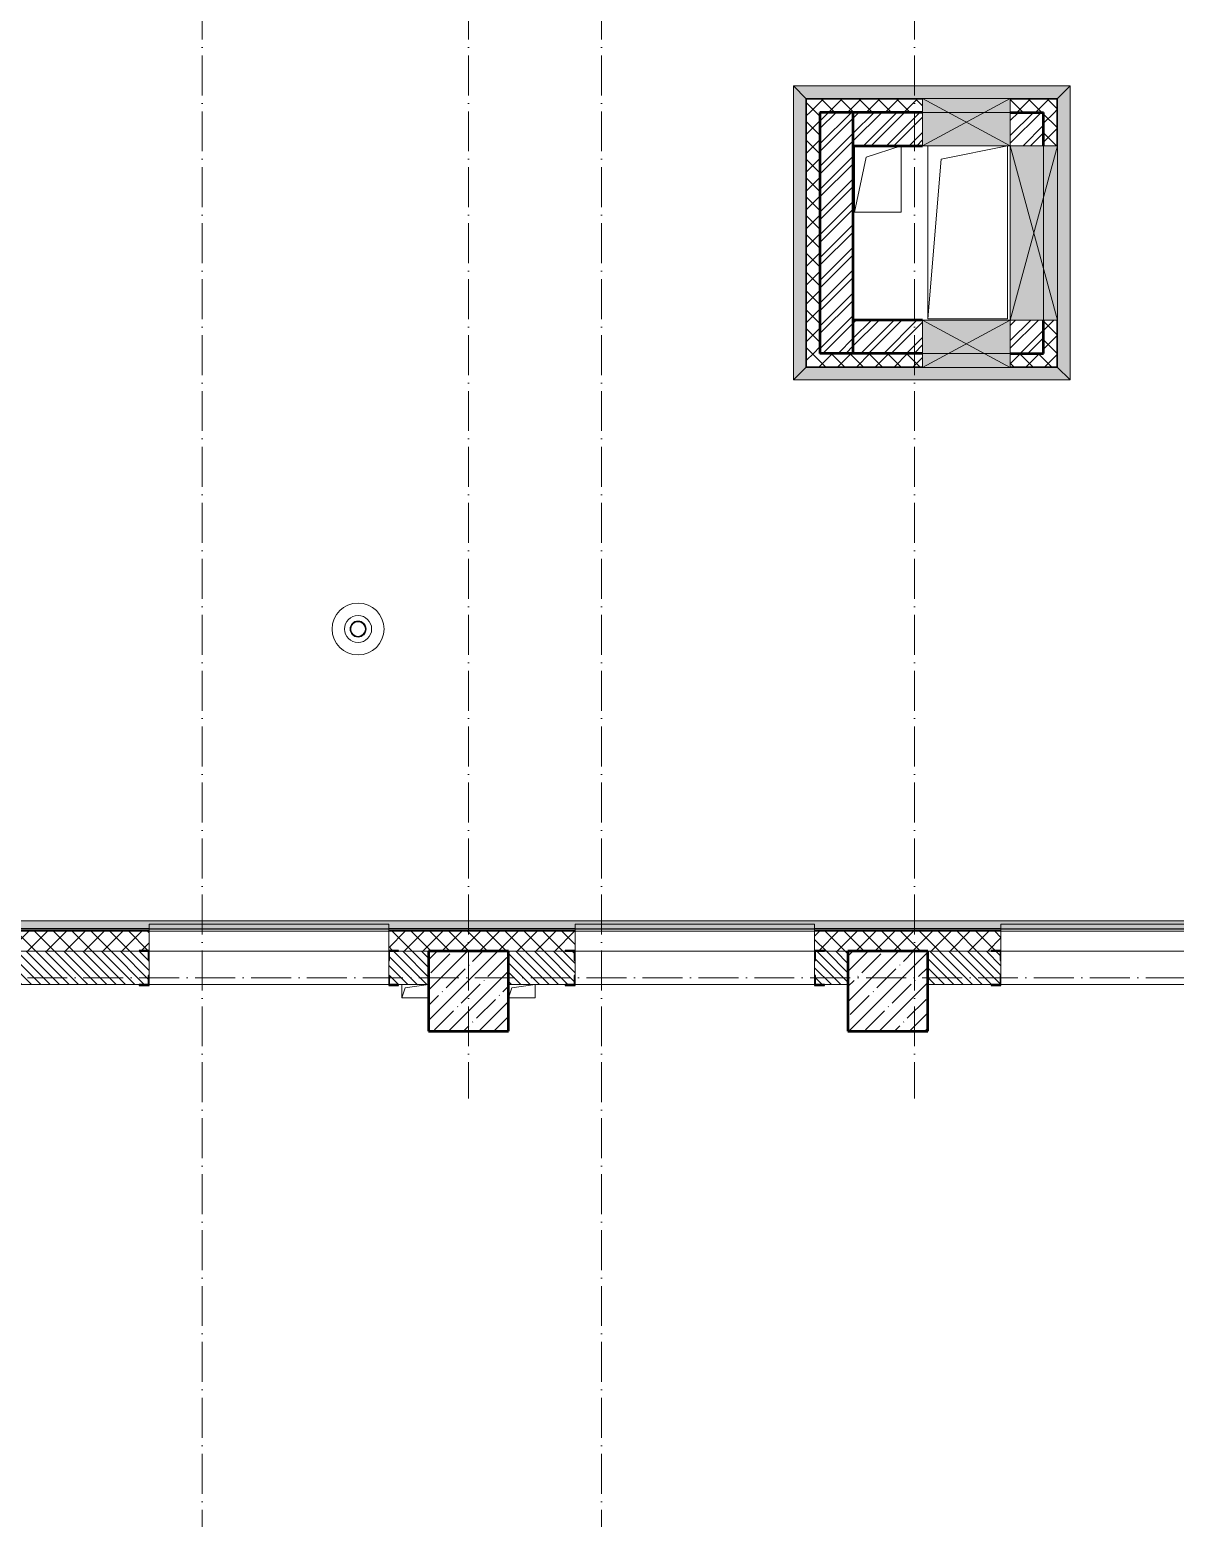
# Model space of a CAD drawing. Header units: millimetres. Extents: x -136833 to 49383, y -8033 to 344618.
# Drawn here: x -105781 to -97175, y 309319 to 320498 of the extents above; entities that cross this region are included whole.
import ezdxf

# ---------------------------------------------------------------- set-up
doc = ezdxf.new("R2010")
doc.units = ezdxf.units.MM
doc.linetypes.add('50_200_ШТРИХ_1Т_ш5_п1_п1_', pattern=[700, 500, -100, 0, -100])
for name, color, linetype, lineweight in [('A-DETL-GENF-OTLN', 7, 'Continuous', 9), ('A-FLOR-____-OTLN', 7, 'Continuous', 9), ('A-GENM-____-MCUT', 7, 'Continuous', 25), ('A-GENM-____-OTLN', 7, 'Continuous', 9), ('A-GENM-____-OTLN-1', 7, 'Continuous', 25), ('A-GLAZ-____-OTLN', 7, 'Continuous', 9), ('A-WALL-____-MCUT', 7, 'Continuous', 13), ('A-WALL-____-MCUT-1', 7, 'Continuous', 9), ('A-WALL-____-MCUT-2', 7, 'Continuous', 50), ('A-WALL-____-OTLN', 7, 'Continuous', 9), ('A-WALL-____-PATT-1', 7, 'Continuous', 9), ('A-WALL-FNSH-MCUT-1', 7, 'Continuous', 9), ('S-COLS-____-MCUT', 7, 'Continuous', 50), ('S-COLS-____-OTLN', 7, 'Continuous', 9), ('S-GRID-____-OTLN-1', 7, '50_200_ШТРИХ_1Т_ш5_п1_п1_', 9)]:
    doc.layers.add(name, color=color, linetype=linetype, lineweight=lineweight)
doc.layers.add('A-GLAZ-____-OTLN-1', color=7, linetype='Continuous', lineweight=9, true_color=0xc0c0c0)
pattern_1 = [(45, (-131434.41, 245796.49), (-70.71068, 70.71068), []), (135, (-131434.41, 245796.49), (-70.71068, -70.71068), [])]
pattern_2 = [(135, (-131434.413, 245796.486), (-35.35534, -35.35534), [])]
pattern_3 = [(45, (-131434.41, 245796.49), (-85.53659, 85.53659), []), (45, (-131377.39, 245796.49), (-85.53659, 85.53659), [])]

# ---------------------------------------------------------------- blocks, each defined once
blk = doc.blocks.new('BSC_Колонна _Прямоугольная - 600х600-V51-АР1_План отверстий 2 этажа в осях 1-64_Ю-ЯЯ')
at = {"layer": 'S-COLS-____-OTLN'}
h = blk.add_hatch(dxfattribs=at)
h.set_pattern_fill('FP_61', color=256, style=0, pattern_type=2)
h.set_pattern_definition([(45, (-28950, -67481.04), (-114.04925, 114.04925), []), (45, (-28835.95, -67481.04), (-114.04925, 114.04925), [201.613, -40.323, 3.353, -36.97])])
h.paths.add_polyline_path([(-300, -300), (300, -300), (300, 300), (-300, 300), (-300, 237)], flags=0)
at = {"layer": 'S-COLS-____-MCUT'}
for p, q in [((300, 300), (-300, 300)), ((-300, 300), (-300, -300)), ((300, -300), (300, 300)), ((-300, -300), (300, -300))]:
    blk.add_line(p, q, dxfattribs=at)
blk = doc.blocks.new('BSC_Колонна _Прямоугольная - 600х600-V89-АР1_План отверстий 2 этажа в осях 1-64_Ю-ЯЯ')
at = {"layer": 'S-COLS-____-OTLN'}
h = blk.add_hatch(dxfattribs=at)
h.set_pattern_fill('FP_102', color=256, style=0, pattern_type=2)
h.set_pattern_definition([(45, (-32100, -67481.04), (-114.04925, 114.04925), []), (45, (-31985.95, -67481.04), (-114.04925, 114.04925), [201.613, -40.323, 3.353, -36.97])])
h.paths.add_polyline_path([(-300, -300), (300, -300), (300, 300), (-300, 300)], flags=0)
at = {"layer": 'S-COLS-____-MCUT'}
for p, q in [((300, 300), (-300, 300)), ((-300, 300), (-300, -300)), ((300, -300), (300, 300)), ((-300, -300), (300, -300))]:
    blk.add_line(p, q, dxfattribs=at)
blk = doc.blocks.new('Отлив_СКБ - Отлив витража_СФТК-31884011-АР1_План отверстий 2 этажа в осях 1-64_Ю-ЯЯ')
at = {"layer": 'A-GLAZ-____-OTLN-1'}
for points in [[(1800, 2), (1800, 37), (0, 37), (0, 2), (1715, 2)], [(1715, 0), (1800, 0), (1800, 2), (0, 2), (0, 0)]]:
    blk.add_hatch(color=256, dxfattribs=at).paths.add_polyline_path(points, flags=0)
at = {"layer": 'A-GLAZ-____-OTLN'}
for p, q in [((0, 3), (0, 37)), ((1800, 37), (0, 37)), ((0, 2), (1800, 2)), ((1800, 37), (1800, 3)), ((1800, 0), (0, 0))]:
    blk.add_line(p, q, dxfattribs=at)
blk = doc.blocks.new('Фахверк_СКБ_Уголок - 250_1500-27508688-АР1_План отверстий 2 этажа в осях 1-64_Ю-ЯЯ')
at = {"layer": 'A-GENM-____-MCUT'}
for p, q in [((200, 181), (125, 181)), ((125, 181), (125, 106)), ((131, 106), (131, 175)), ((131, 175), (200, 175)), ((200, 175), (200, 181)), ((125, 106), (131, 106)), ((131, -6), (125, -6)), ((125, -6), (125, -81)), ((125, -81), (200, -81)), ((131, -75), (131, -6)), ((200, -75), (131, -75)), ((200, -81), (200, -75))]:
    blk.add_line(p, q, dxfattribs=at)
blk = doc.blocks.new('Фахверк_СКБ_Уголок - 250_1500-27508690-АР1_План отверстий 2 этажа в осях 1-64_Ю-ЯЯ')
at = {"layer": 'A-GENM-____-MCUT'}
for p, q in [((125, 181), (50, 181)), ((50, 181), (50, 175)), ((50, 175), (119, 175)), ((119, 175), (119, 106)), ((125, 106), (125, 181)), ((119, 106), (125, 106)), ((119, -75), (50, -75)), ((50, -75), (50, -81)), ((50, -81), (125, -81)), ((125, -6), (119, -6)), ((119, -6), (119, -75)), ((125, -81), (125, -6))]:
    blk.add_line(p, q, dxfattribs=at)
blk = doc.blocks.new('Фахверк_СКБ_Уголок - 250_1500-27504248-АР1_План отверстий 2 этажа в осях 1-64_Ю-ЯЯ')
at = {"layer": 'A-GENM-____-MCUT'}
for p, q in [((200, 181), (125, 181)), ((125, 181), (125, 106)), ((131, 106), (131, 175)), ((131, 175), (200, 175)), ((200, 175), (200, 181)), ((125, 106), (131, 106)), ((131, -6), (125, -6)), ((125, -6), (125, -81)), ((125, -81), (200, -81)), ((131, -75), (131, -6)), ((200, -75), (131, -75)), ((200, -81), (200, -75))]:
    blk.add_line(p, q, dxfattribs=at)
blk = doc.blocks.new('Фахверк_СКБ_Уголок - 250_1500-27508739-АР1_План отверстий 2 этажа в осях 1-64_Ю-ЯЯ')
at = {"layer": 'A-GENM-____-MCUT'}
for p, q in [((125, 181), (50, 181)), ((50, 181), (50, 175)), ((50, 175), (119, 175)), ((119, 175), (119, 106)), ((125, 106), (125, 181)), ((119, 106), (125, 106)), ((119, -75), (50, -75)), ((50, -75), (50, -81)), ((50, -81), (125, -81)), ((125, -6), (119, -6)), ((119, -6), (119, -75)), ((125, -81), (125, -6))]:
    blk.add_line(p, q, dxfattribs=at)
blk = doc.blocks.new('Кровельный аэратор - 143_Кровельный аэратор-15605992-АР1_План отверстий 2 этажа в осях 1-64_Ю-ЯЯ')
at = {"layer": 'A-GENM-____-OTLN'}
for radius, start, end in [(195, 360, 180), (195, 180, 360), (102, 360, 180), (102, 180, 360), (60, 360, 180), (60, 180, 360), (55, 360, 180), (55, 180, 360)]:
    blk.add_arc((0, 0), radius, start, end, dxfattribs=at)
blk = doc.blocks.new('AR_Отверстие прямоугольное _в плите_ - AR_Отверстие прямоугольное _в плите_-V173-АР1_План отверстий 2 этажа в осях 1-64_Ю-ЯЯ')
at = {"layer": 'A-GENM-____-OTLN'}
for p, q in [((-100, 50), (-100, -50)), ((-100, -50), (-75, 25)), ((-75, 25), (100, 50)), ((-100, -50), (100, -50))]:
    blk.add_line(p, q, dxfattribs=at)
blk = doc.blocks.new('AR_Отверстие прямоугольное _в плите_ - AR_Отверстие прямоугольное _в плите_-V164-АР1_План отверстий 2 этажа в осях 1-64_Ю-ЯЯ')
at = {"layer": 'A-GENM-____-OTLN'}
for p, q in [((-100, -50), (-75, 25)), ((-75, 25), (100, 50)), ((100, -50), (100, 50)), ((-100, -50), (100, -50))]:
    blk.add_line(p, q, dxfattribs=at)
blk = doc.blocks.new('AR_Отверстие прямоугольное _в плите_ - AR_Отверстие прямоугольное _в плите_-30552544-АР1_План отверстий 2 этажа в осях 1-64_Ю-ЯЯ')
at = {"layer": 'A-GENM-____-OTLN'}
for p, q in [((300, 650), (-300, 650)), ((-300, 650), (-300, -650)), ((-200, 550), (300, 650)), ((300, -650), (300, 650)), ((-300, -650), (-200, 550)), ((-300, -650), (300, -650))]:
    blk.add_line(p, q, dxfattribs=at)
blk = doc.blocks.new('AR_Отверстие прямоугольное _в плите_ - AR_Отверстие прямоугольное _в плите_-V194-АР1_План отверстий 2 этажа в осях 1-64_Ю-ЯЯ')
at = {"layer": 'A-GENM-____-OTLN'}
for p, q in [((175, 250), (-175, 250)), ((-175, 250), (-175, -250)), ((-87, 163), (175, 250)), ((175, -250), (175, 250)), ((-175, -250), (-87, 163)), ((-175, -250), (175, -250))]:
    blk.add_line(p, q, dxfattribs=at)
blk = doc.blocks.new('AR_Отверстие прямоугольное _в стене__БезПР - AR_Отверстие прямоугольное _в стене__БезПР-32490818-АР1_План отверстий 2 этажа в осях 1-64_Ю-ЯЯ')
at = {"layer": 'A-GLAZ-____-OTLN'}
blk.add_hatch(color=256, dxfattribs=at).paths.add_polyline_path([(655, -20), (655, 230), (-655, 230), (-655, -125), (655, -125)], flags=0)
at = {"layer": 'A-DETL-GENF-OTLN'}
for p, q in [((-655, -125), (-655, 230)), ((-655, 230), (655, 230)), ((655, 230), (-655, -125)), ((-655, 230), (655, -125)), ((655, 230), (-655, 230)), ((-655, 230), (-655, -125)), ((655, 230), (655, -125)), ((655, -125), (655, 230)), ((655, -125), (-655, -125)), ((-655, -125), (655, -125))]:
    blk.add_line(p, q, dxfattribs=at)
at = {"layer": 'A-GLAZ-____-OTLN'}
blk.add_line((655, 125), (-655, 125), dxfattribs=at)
blk = doc.blocks.new('AR_Отверстие прямоугольное _в стене__БезПР - AR_Отверстие прямоугольное _в стене__БезПР-32490844-АР1_План отверстий 2 этажа в осях 1-64_Ю-ЯЯ')
at = {"layer": 'A-GLAZ-____-OTLN'}
blk.add_hatch(color=256, dxfattribs=at).paths.add_polyline_path([(-330, 125), (-330, -230), (330, -230), (330, 125), (6, 125)], flags=0)
at = {"layer": 'A-DETL-GENF-OTLN'}
for p, q in [((330, 125), (-330, 125)), ((-330, 125), (-330, -230)), ((330, -230), (-330, 125)), ((-330, -230), (330, 125)), ((-330, 125), (330, 125)), ((-330, -230), (-330, 125)), ((330, -230), (330, 125)), ((330, 125), (330, -230)), ((-330, -230), (330, -230)), ((330, -230), (-330, -230))]:
    blk.add_line(p, q, dxfattribs=at)
at = {"layer": 'A-GLAZ-____-OTLN'}
blk.add_line((330, -125), (-330, -125), dxfattribs=at)
blk = doc.blocks.new('AR_Отверстие прямоугольное _в стене__БезПР - AR_Отверстие прямоугольное _в стене__БезПР-32490823-АР1_План отверстий 2 этажа в осях 1-64_Ю-ЯЯ')
at = {"layer": 'A-GLAZ-____-OTLN'}
blk.add_hatch(color=256, dxfattribs=at).paths.add_polyline_path([(6, 230), (-330, 230), (-330, -125), (330, -125), (330, 230)], flags=0)
at = {"layer": 'A-DETL-GENF-OTLN'}
for p, q in [((-330, -125), (-330, 230)), ((-330, 230), (330, 230)), ((330, 230), (-330, -125)), ((-330, 230), (330, -125)), ((330, 230), (-330, 230)), ((-330, 230), (-330, -125)), ((330, 230), (330, -125)), ((330, -125), (330, 230)), ((330, -125), (-330, -125)), ((-330, -125), (330, -125))]:
    blk.add_line(p, q, dxfattribs=at)
at = {"layer": 'A-GLAZ-____-OTLN'}
blk.add_line((330, 125), (-330, 125), dxfattribs=at)
blk = doc.blocks.new('Отлив_СКБ1 - Отлив_Шахты-32492619-АР1_План отверстий 2 этажа в осях 1-64_Ю-ЯЯ')
at = {"layer": 'A-GLAZ-____-OTLN-1'}
blk.add_hatch(color=256, dxfattribs=at).paths.add_polyline_path([(1783, 103), (1879, 199), (-199, 199), (-103, 103), (-103, 105), (1783, 105)], flags=0)
at = {"layer": 'A-GLAZ-____-OTLN'}
for p, q in [((-103, 103), (-199, 199)), ((1879, 199), (-199, 199)), ((1879, 199), (1783, 103))]:
    blk.add_line(p, q, dxfattribs=at)
blk = doc.blocks.new('Отлив_СКБ1 - Отлив_Шахты-32497784-АР1_План отверстий 2 этажа в осях 1-64_Ю-ЯЯ')
at = {"layer": 'A-GLAZ-____-OTLN-1'}
blk.add_hatch(color=256, dxfattribs=at).paths.add_polyline_path([(2009, 199), (-199, 199), (-103, 103), (-103, 105), (1913, 105), (1913, 103), (1915, 105)], flags=0)
at = {"layer": 'A-GLAZ-____-OTLN'}
for p, q in [((-103, 103), (-199, 199)), ((2009, 199), (-199, 199)), ((2009, 199), (1913, 103))]:
    blk.add_line(p, q, dxfattribs=at)
blk = doc.blocks.new('Отлив_СКБ1 - Отлив_Фасады на кровле-32719942-АР1_План отверстий 2 этажа в осях 1-64_Ю-ЯЯ')
at = {"layer": 'A-GLAZ-____-OTLN-1'}
blk.add_hatch(color=256, dxfattribs=at).paths.add_polyline_path([(18850, 170), (18850, 204), (20650, 204), (20650, 170), (21320, 170), (21320, 228), (228, 228), (170, 170), (2850, 170), (2850, 204), (4650, 204), (4650, 170), (6050, 170), (6050, 204), (7850, 204), (7850, 170), (9250, 170), (9250, 204), (11050, 204), (11050, 170), (12450, 170), (12450, 204), (14250, 204), (14250, 170), (15650, 170), (15650, 204), (17450, 204), (17450, 170), (18705, 170)], flags=0)
at = {"layer": 'A-GLAZ-____-OTLN'}
blk.add_line((21320, 228), (228, 228), dxfattribs=at)
blk = doc.blocks.new('3эт')
at = {"layer": 'S-GRID-____-OTLN-1', "color": 251, "ltscale": 0.6, "true_color": 0x636466}
for p, q in [((310720.7, 4029.4), (310720.7, -33971.9)), ((312720.7, 4029.4), (312720.7, -20188)), ((313720.7, 4029.4), (313720.7, -33971.9)), ((316070.7, 4029.4), (316070.7, -20188)), ((387845.1, -19282.4), (279101.9, -19282.4))]:
    blk.add_line(p, q, dxfattribs=at)

msp = doc.modelspace()

# ---------------------------------------------------------------- hatches: boundary and pattern name
at = {"layer": 'A-WALL-____-PATT-1'}
h = msp.add_hatch(dxfattribs=at)
h.set_pattern_fill('FP_1', color=256, style=0, pattern_type=2)
h.set_pattern_definition(pattern_1)
h.paths.add_polyline_path([(-98164.4, 319877.5), (-98064.4, 319877.5), (-98064.4, 319977.5), (-98414.4, 319977.5), (-98414.4, 319877.5)], flags=0)
h.paths.add_polyline_path([(-99594.4, 319877.5), (-99074.4, 319877.5), (-99074.4, 319977.5), (-99944.4, 319977.5), (-99944.4, 319877.5), (-99634.6, 319877.5)], flags=0)
h = msp.add_hatch(dxfattribs=at)
h.set_pattern_fill('FP_1', color=256, style=0, pattern_type=2)
h.set_pattern_definition(pattern_1)
h.paths.add_polyline_path([(-99844.4, 318067.5), (-99844.4, 319877.5), (-99944.4, 319877.5), (-99944.4, 318067.5)], flags=0)
h = msp.add_hatch(dxfattribs=at)
h.set_pattern_fill('FP_3', color=256, style=0, pattern_type=2)
h.set_pattern_definition(pattern_3)
h.paths.add_polyline_path([(-99594.4, 318067.5), (-99594.4, 319877.5), (-99844.4, 319877.5), (-99844.4, 318067.5), (-99634.6, 318067.5)], flags=0)
h = msp.add_hatch(dxfattribs=at)
h.set_pattern_fill('FP_3', color=256, style=0, pattern_type=2)
h.set_pattern_definition(pattern_3)
h.paths.add_polyline_path([(-98164.4, 319627.5), (-98164.4, 319877.5), (-98414.4, 319877.5), (-98414.4, 319627.5)], flags=0)
h.paths.add_polyline_path([(-99074.4, 319627.5), (-99074.4, 319877.5), (-99594.4, 319877.5), (-99594.4, 319627.5)], flags=0)
h = msp.add_hatch(dxfattribs=at)
h.set_pattern_fill('FP_1', color=256, style=0, pattern_type=2)
h.set_pattern_definition(pattern_1)
h.paths.add_polyline_path([(-98064.4, 317967.5), (-98064.4, 318317.5), (-98164.4, 318317.5), (-98164.4, 317967.5)], flags=0)
h.paths.add_polyline_path([(-98164.4, 319627.5), (-98064.4, 319627.5), (-98064.4, 319877.5), (-98164.4, 319877.5)], flags=0)
h = msp.add_hatch(dxfattribs=at)
h.set_pattern_fill('FP_3', color=256, style=0, pattern_type=2)
h.set_pattern_definition(pattern_3)
h.paths.add_polyline_path([(-99074.4, 318067.5), (-99074.4, 318317.5), (-99594.4, 318317.5), (-99594.4, 318067.5)], flags=0)
h = msp.add_hatch(dxfattribs=at)
h.set_pattern_fill('FP_3', color=256, style=0, pattern_type=2)
h.set_pattern_definition(pattern_3)
h.paths.add_polyline_path([(-98164.4, 318067.5), (-98164.4, 318317.5), (-98414.4, 318317.5), (-98414.4, 318067.5), (-98309, 318067.5)], flags=0)
h = msp.add_hatch(dxfattribs=at)
h.set_pattern_fill('FP_1', color=256, style=0, pattern_type=2)
h.set_pattern_definition(pattern_1)
h.paths.add_polyline_path([(-98309, 317967.5), (-98164.4, 317967.5), (-98164.4, 318067.5), (-98414.4, 318067.5), (-98414.4, 317967.5)], flags=0)
h.paths.add_polyline_path([(-99634.6, 317967.5), (-99074.4, 317967.5), (-99074.4, 318067.5), (-99944.4, 318067.5), (-99944.4, 317967.5)], flags=0)
h = msp.add_hatch(dxfattribs=at)
h.set_pattern_fill('FP_1', color=256, style=0, pattern_type=2)
h.set_pattern_definition(pattern_1)
h.paths.add_polyline_path([(-86234.4, 313577.5), (-86219.4, 313577.5), (-86219.4, 313727.5), (-87084.4, 313727.5), (-87084.4, 313577.5), (-86378.3, 313577.5)], flags=0)
h.paths.add_polyline_path([(-89913.3, 313577.5), (-88884.4, 313577.5), (-88884.4, 313727.5), (-90284.4, 313727.5), (-90284.4, 313583.5), (-90209.4, 313583.5), (-90209.4, 313577.5)], flags=0)
h.paths.add_polyline_path([(-92184.4, 313577.5), (-92159.4, 313577.5), (-92159.4, 313583.5), (-92084.4, 313583.5), (-92084.4, 313727.5), (-93484.4, 313727.5), (-93484.4, 313583.5), (-93409.4, 313583.5), (-93409.4, 313577.5), (-92564.6, 313577.5)], flags=0)
h.paths.add_polyline_path([(-96099.6, 313577.5), (-95359.4, 313577.5), (-95359.4, 313583.5), (-95284.4, 313583.5), (-95284.4, 313727.5), (-96684.4, 313727.5), (-96684.4, 313583.5), (-96609.4, 313583.5), (-96609.4, 313577.5)], flags=0)
h.paths.add_polyline_path([(-98559.4, 313577.5), (-98559.4, 313583.5), (-98484.4, 313583.5), (-98484.4, 313727.5), (-99884.4, 313727.5), (-99884.4, 313583.5), (-99809.4, 313583.5), (-99809.4, 313577.5), (-98750.8, 313577.5)], flags=0)
h.paths.add_polyline_path([(-101759.4, 313577.5), (-101759.4, 313583.5), (-101684.4, 313583.5), (-101684.4, 313727.5), (-103084.4, 313727.5), (-103084.4, 313583.5), (-103009.4, 313583.5), (-103009.4, 313577.5), (-102184.4, 313577.5)], flags=0)
h.paths.add_polyline_path([(-104959.4, 313577.5), (-104959.4, 313583.5), (-104884.4, 313583.5), (-104884.4, 313727.5), (-107734.4, 313727.5), (-107734.4, 313577.5), (-106704.6, 313577.5)], flags=0)
h = msp.add_hatch(dxfattribs=at)
h.set_pattern_fill('FP_6', color=256, style=0, pattern_type=2)
h.set_pattern_definition(pattern_2)
h.paths.add_polyline_path([(-103009.4, 313327.5), (-102784.4, 313327.5), (-102784.4, 313577.5), (-103078.4, 313577.5), (-103078.4, 313508.5), (-103084.4, 313508.5), (-103084.4, 313396.5), (-103078.4, 313396.5), (-103078.4, 313327.5)], flags=0)
h.paths.add_polyline_path([(-104937.1, 313327.5), (-104890.4, 313327.5), (-104890.4, 313396.5), (-104884.4, 313396.5), (-104884.4, 313508.5), (-104890.4, 313508.5), (-104890.4, 313577.5), (-107734.4, 313577.5), (-107734.4, 313327.5), (-104959.4, 313327.5)], flags=0)
h = msp.add_hatch(dxfattribs=at)
h.set_pattern_fill('FP_6', color=256, style=0, pattern_type=2)
h.set_pattern_definition(pattern_2)
h.paths.add_polyline_path([(-99634.6, 313327.5), (-99634.4, 313327.5), (-99634.6, 313577.5), (-99878.4, 313577.5), (-99878.4, 313508.5), (-99884.4, 313508.5), (-99884.4, 313396.5), (-99878.4, 313396.5), (-99878.4, 313327.5), (-99809.4, 313327.5)], flags=0)
h.paths.add_polyline_path([(-101690.4, 313327.5), (-101690.4, 313396.5), (-101684.4, 313396.5), (-101684.4, 313508.5), (-101690.4, 313508.5), (-101690.4, 313577.5), (-102184.4, 313577.5), (-102184.4, 313327.5), (-101759.4, 313327.5)], flags=0)
h = msp.add_hatch(dxfattribs=at)
h.set_pattern_fill('FP_6', color=256, style=0, pattern_type=2)
h.set_pattern_definition(pattern_2)
h.paths.add_polyline_path([(-96099.6, 313327.5), (-96034.4, 313327.5), (-96034.4, 313577.5), (-96678.4, 313577.5), (-96678.4, 313508.5), (-96684.4, 313508.5), (-96684.4, 313396.5), (-96678.4, 313396.5), (-96678.4, 313327.5), (-96609.4, 313327.5)], flags=0)
h.paths.add_polyline_path([(-98750.8, 313327.5), (-98490.4, 313327.5), (-98490.4, 313396.5), (-98484.4, 313396.5), (-98484.4, 313508.5), (-98490.4, 313508.5), (-98490.4, 313577.5), (-99034.4, 313577.5), (-99034.4, 313327.5)], flags=0)

# ---------------------------------------------------------------- linework, layer by layer
at = {"layer": 'A-FLOR-____-OTLN'}
for p, q in [((-99584.4, 319627.2), (-99234.4, 319627.2)), ((-99584.4, 319127.2), (-99584.4, 319627.2)), ((-99234.4, 319627.2), (-99234.4, 319127.2)), ((-99034.4, 319627.2), (-98434.4, 319627.2)), ((-99034.4, 318327.2), (-99034.4, 319627.2)), ((-98434.4, 319627.2), (-98434.4, 318327.2)), ((-99234.4, 319127.2), (-99584.4, 319127.2)), ((-98434.4, 318327.2), (-99034.4, 318327.2))]:
    msp.add_line(p, q, dxfattribs=at)
at = {"layer": 'A-WALL-____-MCUT'}
for p, q in [((-104959.4, 313577.5), (-107734.4, 313577.5)), ((-102784.4, 313577.5), (-103009.4, 313577.5)), ((-102184.4, 313577.5), (-101759.4, 313577.5)), ((-99809.4, 313577.5), (-99634.4, 313577.5)), ((-99034.4, 313577.5), (-98559.4, 313577.5)), ((-104884.4, 313396.5), (-104884.4, 313508.5)), ((-103084.4, 313508.5), (-103084.4, 313396.5)), ((-101684.4, 313396.5), (-101684.4, 313508.5)), ((-99884.4, 313508.5), (-99884.4, 313396.5)), ((-98484.4, 313396.5), (-98484.4, 313508.5)), ((-107734.4, 313327.5), (-104959.4, 313327.5)), ((-103009.4, 313327.5), (-102784.4, 313327.5)), ((-102184.4, 313327.5), (-101759.4, 313327.5)), ((-99809.4, 313327.5), (-99634.4, 313327.5)), ((-99034.4, 313327.5), (-98559.4, 313327.5))]:
    msp.add_line(p, q, dxfattribs=at)
at = {"layer": 'A-WALL-____-MCUT-1'}
for p, q in [((-99947.4, 319982.5), (-99949.4, 319982.5)), ((-99949.4, 319982.5), (-99949.4, 319980.5)), ((-99074.4, 319980.5), (-99949.4, 319980.5)), ((-99949.4, 319977.5), (-99947.4, 319977.5)), ((-99947.4, 319982.5), (-99947.4, 317962.5)), ((-99074.4, 319977.5), (-99944.4, 319977.5)), ((-99944.4, 319977.5), (-99944.4, 317967.5)), ((-98059.4, 319980.5), (-98414.4, 319980.5)), ((-98064.4, 319977.5), (-98414.4, 319977.5)), ((-98064.4, 319627.5), (-98064.4, 319977.5)), ((-98059.4, 319982.5), (-98061.4, 319982.5)), ((-98061.4, 319627.5), (-98061.4, 319982.5)), ((-98059.4, 319977.5), (-98061.4, 319977.5)), ((-98059.4, 319980.5), (-98059.4, 319982.5)), ((-98064.4, 317967.5), (-98064.4, 318317.5)), ((-98061.4, 317962.5), (-98061.4, 318317.5)), ((-99947.4, 317967.5), (-99949.4, 317967.5)), ((-99949.4, 317964.5), (-99074.4, 317964.5)), ((-99949.4, 317964.5), (-99949.4, 317962.5)), ((-99949.4, 317962.5), (-99947.4, 317962.5)), ((-99944.4, 317967.5), (-99074.4, 317967.5)), ((-98414.4, 317967.5), (-98064.4, 317967.5)), ((-98414.4, 317964.5), (-98059.4, 317964.5)), ((-98064.4, 317962.5), (-98064.4, 317964.5)), ((-98061.4, 317962.5), (-98059.4, 317962.5)), ((-98059.4, 317962.5), (-98059.4, 317964.5)), ((-104884.4, 313739.5), (-107584.4, 313739.5)), ((-104884.4, 313733.5), (-107584.4, 313733.5)), ((-107584.4, 313727.5), (-104884.4, 313727.5)), ((-104884.4, 313583.5), (-104884.4, 313727.5)), ((-101684.4, 313739.5), (-103084.4, 313739.5)), ((-101684.4, 313733.5), (-103084.4, 313733.5)), ((-101684.4, 313727.5), (-103084.4, 313727.5)), ((-103084.4, 313727.5), (-103084.4, 313583.5)), ((-101684.4, 313583.5), (-101684.4, 313727.5)), ((-98484.4, 313739.5), (-99884.4, 313739.5)), ((-98484.4, 313733.5), (-99884.4, 313733.5)), ((-98484.4, 313727.5), (-99884.4, 313727.5)), ((-99884.4, 313727.5), (-99884.4, 313583.5)), ((-98484.4, 313583.5), (-98484.4, 313727.5))]:
    msp.add_line(p, q, dxfattribs=at)
at = {"layer": 'A-WALL-____-MCUT-2'}
for p, q in [((-99074.4, 319877.5), (-99844.4, 319877.5)), ((-99844.4, 319877.5), (-99844.4, 318067.5)), ((-99594.4, 318067.5), (-99594.4, 319877.5)), ((-98414.4, 319877.5), (-98164.4, 319877.5)), ((-98164.4, 319627.5), (-98164.4, 319877.5)), ((-99594.4, 319627.5), (-99074.4, 319627.5)), ((-99074.4, 318317.5), (-99594.4, 318317.5)), ((-98164.4, 318067.5), (-98164.4, 318317.5)), ((-99074.4, 318067.5), (-99844.4, 318067.5)), ((-98414.4, 318067.5), (-98164.4, 318067.5))]:
    msp.add_line(p, q, dxfattribs=at)
at = {"layer": 'A-WALL-____-OTLN'}
for p, q in [((-104884.4, 313727.5), (-103084.4, 313727.5)), ((-101684.4, 313727.5), (-99884.4, 313727.5)), ((-98484.4, 313727.5), (-96684.4, 313727.5)), ((-103084.4, 313577.5), (-104884.4, 313577.5)), ((-99884.4, 313577.5), (-101684.4, 313577.5)), ((-96684.4, 313577.5), (-98484.4, 313577.5)), ((-103084.4, 313327.5), (-104884.4, 313327.5)), ((-99884.4, 313327.5), (-101684.4, 313327.5)), ((-96684.4, 313327.5), (-98484.4, 313327.5))]:
    msp.add_line(p, q, dxfattribs=at)
at = {"layer": 'A-WALL-FNSH-MCUT-1'}
for p, q in [((-99949.4, 319980.5), (-99949.4, 317964.5)), ((-99074.4, 319982.5), (-99947.4, 319982.5)), ((-98061.4, 319982.5), (-98414.4, 319982.5)), ((-98059.4, 319627.5), (-98059.4, 319980.5)), ((-98059.4, 317964.5), (-98059.4, 318317.5)), ((-99947.4, 317962.5), (-99074.4, 317962.5)), ((-98414.4, 317962.5), (-98061.4, 317962.5)), ((-104884.4, 313747.5), (-107584.4, 313747.5)), ((-104884.4, 313727.5), (-104884.4, 313747.5)), ((-101684.4, 313747.5), (-103084.4, 313747.5)), ((-103084.4, 313747.5), (-103084.4, 313727.5)), ((-101684.4, 313727.5), (-101684.4, 313747.5)), ((-98484.4, 313747.5), (-99884.4, 313747.5)), ((-99884.4, 313747.5), (-99884.4, 313727.5)), ((-98484.4, 313727.5), (-98484.4, 313747.5))]:
    msp.add_line(p, q, dxfattribs=at)

# ---------------------------------------------------------------- block references
msp.add_blockref('3эт', (-415205.1, 332659.9))
at = {"layer": 'A-GENM-____-OTLN'}
for name, p in [('AR_Отверстие прямоугольное _в плите_ - AR_Отверстие прямоугольное _в плите_-V194-АР1_План отверстий 2 этажа в осях 1-64_Ю-ЯЯ', (-99409.4, 319377.2)), ('AR_Отверстие прямоугольное _в плите_ - AR_Отверстие прямоугольное _в плите_-30552544-АР1_План отверстий 2 этажа в осях 1-64_Ю-ЯЯ', (-98734.4, 318977.2)), ('Кровельный аэратор - 143_Кровельный аэратор-15605992-АР1_План отверстий 2 этажа в осях 1-64_Ю-ЯЯ', (-103314.4, 315997.5)), ('AR_Отверстие прямоугольное _в плите_ - AR_Отверстие прямоугольное _в плите_-V173-АР1_План отверстий 2 этажа в осях 1-64_Ю-ЯЯ', (-102884.4, 313277.5)), ('AR_Отверстие прямоугольное _в плите_ - AR_Отверстие прямоугольное _в плите_-V164-АР1_План отверстий 2 этажа в осях 1-64_Ю-ЯЯ', (-102084.4, 313277.5))]:
    msp.add_blockref(name, p, dxfattribs=at)
at = {"layer": 'A-GENM-____-OTLN-1', "rotation": 180}
for name, p in [('Фахверк_СКБ_Уголок - 250_1500-27508688-АР1_План отверстий 2 этажа в осях 1-64_Ю-ЯЯ', (-104759.4, 313502.5)), ('Фахверк_СКБ_Уголок - 250_1500-27508690-АР1_План отверстий 2 этажа в осях 1-64_Ю-ЯЯ', (-102959.4, 313502.5)), ('Фахверк_СКБ_Уголок - 250_1500-27504248-АР1_План отверстий 2 этажа в осях 1-64_Ю-ЯЯ', (-101559.4, 313502.5)), ('Фахверк_СКБ_Уголок - 250_1500-27508739-АР1_План отверстий 2 этажа в осях 1-64_Ю-ЯЯ', (-99759.4, 313502.5)), ('Фахверк_СКБ_Уголок - 250_1500-27504248-АР1_План отверстий 2 этажа в осях 1-64_Ю-ЯЯ', (-98359.4, 313502.5))]:
    msp.add_blockref(name, p, dxfattribs=at)
at = {"layer": 'A-GLAZ-____-OTLN'}
for name, p in [('Отлив_СКБ1 - Отлив_Шахты-32492619-АР1_План отверстий 2 этажа в осях 1-64_Ю-ЯЯ', (-99844.4, 319877.5)), ('Отлив_СКБ1 - Отлив_Фасады на кровле-32719942-АР1_План отверстий 2 этажа в осях 1-64_Ю-ЯЯ', (-107734.4, 313577.5)), ('Отлив_СКБ - Отлив витража_СФТК-31884011-АР1_План отверстий 2 этажа в осях 1-64_Ю-ЯЯ', (-104884.4, 313744.5)), ('Отлив_СКБ - Отлив витража_СФТК-31884011-АР1_План отверстий 2 этажа в осях 1-64_Ю-ЯЯ', (-101684.4, 313744.5)), ('Отлив_СКБ - Отлив витража_СФТК-31884011-АР1_План отверстий 2 этажа в осях 1-64_Ю-ЯЯ', (-98484.4, 313744.5))]:
    msp.add_blockref(name, p, dxfattribs=at)
for name, p, rotation in [('Отлив_СКБ1 - Отлив_Шахты-32497784-АР1_План отверстий 2 этажа в осях 1-64_Ю-ЯЯ', (-99844.4, 318067.5), 89.99999999999986), ('Отлив_СКБ1 - Отлив_Шахты-32497784-АР1_План отверстий 2 этажа в осях 1-64_Ю-ЯЯ', (-98164.4, 319877.5), 269.9999999999998), ('AR_Отверстие прямоугольное _в стене__БезПР - AR_Отверстие прямоугольное _в стене__БезПР-32490844-АР1_План отверстий 2 этажа в осях 1-64_Ю-ЯЯ', (-98744.4, 319752.5), 180), ('AR_Отверстие прямоугольное _в стене__БезПР - AR_Отверстие прямоугольное _в стене__БезПР-32490818-АР1_План отверстий 2 этажа в осях 1-64_Ю-ЯЯ', (-98289.4, 318972.5), 270), ('AR_Отверстие прямоугольное _в стене__БезПР - AR_Отверстие прямоугольное _в стене__БезПР-32490823-АР1_План отверстий 2 этажа в осях 1-64_Ю-ЯЯ', (-98744.4, 318192.5), 180), ('Отлив_СКБ1 - Отлив_Шахты-32492619-АР1_План отверстий 2 этажа в осях 1-64_Ю-ЯЯ', (-98164.4, 318067.5), 180)]:
    msp.add_blockref(name, p, dxfattribs=dict(at, rotation=rotation))
at = {"layer": 'S-COLS-____-OTLN'}
for name, p in [('BSC_Колонна _Прямоугольная - 600х600-V51-АР1_План отверстий 2 этажа в осях 1-64_Ю-ЯЯ', (-102484.4, 313277.5)), ('BSC_Колонна _Прямоугольная - 600х600-V89-АР1_План отверстий 2 этажа в осях 1-64_Ю-ЯЯ', (-99334.4, 313277.5))]:
    msp.add_blockref(name, p, dxfattribs=at)

doc.saveas('drawing.dxf')
